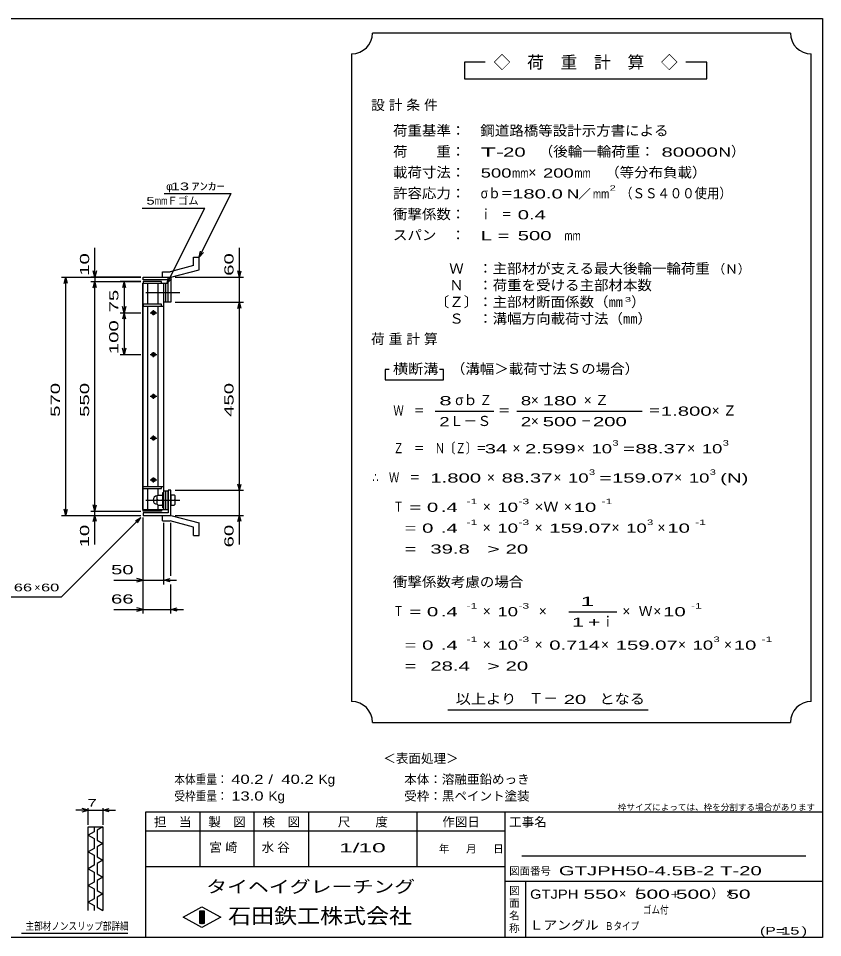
# Model space of a CAD drawing. Units: millimetres, scale not verified. Extents: x -1820 to 1731, y -1282 to 1054.
# Drawn here: x -193 to 1731, y -1146 to 1054 of the extents above; entities that cross this region are included whole.
import ezdxf
from ezdxf.enums import TextEntityAlignment as Align

# ---------------------------------------------------------------- set-up
doc = ezdxf.new("R2010")
doc.units = ezdxf.units.MM
doc.header["$LTSCALE"] = 10
doc.linetypes.add('CHAIN', pattern=[18.5, 12, -1.5, 3.5, -1.5])
for name, color, linetype, lineweight in [('0_2', 150, 'Continuous', 25), ('16', 3, 'Continuous', 25), ('19', 6, 'Continuous', 25), ('22', 2, 'Continuous', 25), ('32', 4, 'Continuous', 25)]:
    doc.layers.add(name, color=color, linetype=linetype, lineweight=lineweight)
doc.styles.add('ベクトル', font='')
doc.styles.get('ベクトル').set_extended_font_data('ベクトル')

msp = doc.modelspace()

# ---------------------------------------------------------------- linework, layer by layer
at = {"layer": '0_2'}
for p, q in [((-1729, 1053.5), (1731, 1053.5)), ((1731, 1053.5), (1731, -1146.5)), ((1731, -846.5), (111, -846.5)), ((111, -846.5), (111, -1146.5)), ((241, -846.5), (241, -976.5)), ((371, -976.5), (371, -846.5)), ((501, -846.5), (501, -976.5)), ((761, -976.5), (761, -846.5)), ((971, -846.5), (971, -1146.5)), ((971, -891.5), (111, -891.5)), ((1691, -951.5), (1011, -951.5)), ((111, -976.5), (971, -976.5)), ((971, -1011.5), (1731, -1011.5)), ((1021, -1146.5), (1021, -1011.5)), ((201, -1097.5), (246, -1072.5)), ((246, -1072.5), (291, -1097.5)), ((246, -1122.5), (201, -1097.5)), ((241, -1082.5), (251, -1082.5)), ((241, -1112.5), (241, -1082.5)), ((241, -1082.5), (243, -1082.5)), ((243, -1082.5), (243, -1112.5)), ((245, -1112.5), (245, -1082.5)), ((245, -1082.5), (247, -1082.5)), ((291, -1097.5), (246, -1122.5)), ((247, -1082.5), (247, -1112.5)), ((249, -1112.5), (249, -1082.5)), ((249, -1082.5), (251, -1082.5)), ((251, -1082.5), (251, -1112.5)), ((251, -1082.5), (251, -1112.5)), ((251, -1112.5), (241, -1112.5)), ((243, -1112.5), (245, -1112.5)), ((247, -1112.5), (249, -1112.5)), ((1731, -1146.5), (-1729, -1146.5))]:
    msp.add_line(p, q, dxfattribs=at)
at = {"layer": '16'}
for p, q in [((104.3, -121.5), (104.3, 419.5)), ((104.3, 419.5), (105, 419.5)), ((149, 424), (105, 424)), ((105, 424), (105, 419.5)), ((105, 419.5), (149, 419.5)), ((105, -121.5), (105, 419.5)), ((105, 419.5), (155, 419.5)), ((116.5, 369.5), (116.5, 419.5)), ((141.5, 369.5), (141.5, 419.5)), ((149, 419.5), (149, 424)), ((155, -121.5), (155, 419.5)), ((155, 419.5), (159.5, 419.5)), ((159.5, 375.5), (159.5, 419.5)), ((159.5, 419.5), (165.5, 419.5)), ((165.5, 375.5), (165.5, 419.5)), ((155, 375.5), (159.5, 375.5)), ((159.5, 375.5), (165.5, 375.5)), ((105, 369.5), (105, 365)), ((149, 369.5), (105, 369.5)), ((105, 365), (155, 365)), ((116.5, -67), (116.5, 365)), ((128, 352), (132, 352)), ((130, 343), (130, 355)), ((141.5, -67), (141.5, 365)), ((149, 365), (149, 369.5)), ((122, 349), (138, 349)), ((128, 346), (132, 346)), ((122, 249), (138, 249)), ((128, 252), (132, 252)), ((128, 246), (132, 246)), ((130, 243), (130, 255)), ((130, 143), (130, 155)), ((122, 149), (138, 149)), ((128, 152), (132, 152)), ((128, 146), (132, 146)), ((122, 49), (138, 49)), ((128, 52), (132, 52)), ((128, 46), (132, 46)), ((130, 43), (130, 55)), ((122, -51), (138, -51)), ((128, -48), (132, -48)), ((128, -54), (132, -54)), ((130, -57), (130, -45)), ((105, -71.5), (105, -67)), ((105, -67), (155, -67)), ((105, -71.5), (149, -71.5)), ((116.5, -121.5), (116.5, -71.5)), ((141, -87.5), (139, -89.5)), ((141, -87.5), (150, -87.5)), ((141.5, -86.5), (141.5, -71.5)), ((149, -71.5), (149, -67)), ((152, -89.5), (150, -87.5)), ((152, -118), (152, -81)), ((152, -81), (155, -81)), ((155, -77.5), (159.5, -77.5)), ((155, -118), (155, -81)), ((159.5, -121.5), (159.5, -77.5)), ((159.5, -77.5), (165.5, -77.5)), ((165.5, -121.5), (165.5, -77.5)), ((139, -109.5), (139, -89.5)), ((141, -99.5), (139, -97.5)), ((141, -99.5), (139, -101.5)), ((139, -109.5), (141, -111.5)), ((141, -99.5), (150, -99.5)), ((150, -99.5), (152, -97.5)), ((152, -101.5), (150, -99.5)), ((150, -111.5), (152, -109.5)), ((104.3, -121.5), (105, -121.5)), ((105, -121.5), (149, -121.5)), ((105, -126), (105, -121.5)), ((105, -121.5), (155, -121.5)), ((149, -126), (105, -126)), ((141, -111.5), (150, -111.5)), ((141.5, -121.5), (141.5, -112.5)), ((149, -121.5), (149, -126)), ((152, -118), (155, -118)), ((155, -121.5), (159.5, -121.5)), ((159.5, -121.5), (165.5, -121.5))]:
    msp.add_line(p, q, dxfattribs=at)
at = {"layer": '16', "linetype": 'CHAIN'}
for p, q in [((112, 397.5), (193, 397.5)), ((112, -99.5), (193, -99.5))]:
    msp.add_line(p, q, dxfattribs=at)
at = {"layer": '16'}
for centre, radius, start, end in [((128, 349), 3, 90, 270), ((130, 349), 4, 46.6, 133.4), ((132, 349), 3, 270, 90), ((130, 349), 4, 226.6, 313.4), ((128, 249), 3, 90, 270), ((130, 249), 4, 46.6, 133.4), ((130, 249), 4, 226.6, 313.4), ((132, 249), 3, 270, 90), ((128, 149), 3, 90, 270), ((130, 149), 4, 46.6, 133.4), ((130, 149), 4, 226.6, 313.4), ((132, 149), 3, 270, 90), ((128, 49), 3, 90, 270), ((130, 49), 4, 46.6, 133.4), ((130, 49), 4, 226.6, 313.4), ((132, 49), 3, 270, 90), ((128, -51), 3, 90, 270), ((130, -51), 4, 46.6, 133.4), ((130, -51), 4, 226.6, 313.4), ((132, -51), 3, 270, 90), ((139, -99.5), 10, 90, 270)]:
    msp.add_arc(centre, radius, start, end, dxfattribs=at)
at = {"layer": '19'}
for p, q in [((226.1, 462.1), (169.8, 447)), ((226.1, 482.1), (239.1, 482.1)), ((226.1, 462.1), (226.1, 482.1)), ((239.1, 452.1), (239.1, 482.1)), ((151.5, 447), (169.8, 447)), ((151.5, 434), (151.5, 447)), ((171.5, 434), (239.1, 452.1)), ((105, 428), (105, 434)), ((105, 434), (171.5, 434)), ((165.5, 428), (105, 428)), ((151.5, 434), (171.5, 434)), ((165.5, 374), (165.5, 428)), ((171.5, 434), (171.5, 374)), ((171.5, 374), (165.5, 374)), ((171.5, -76), (165.5, -76)), ((165.5, -76), (165.5, -130)), ((171.5, -136), (171.5, -76)), ((179.5, -87.5), (171.5, -87.5)), ((171.5, -87.5), (171.5, -111.5)), ((181.5, -89.5), (179.5, -87.5)), ((171.5, -99.5), (179.5, -99.5)), ((181.5, -97.5), (179.5, -99.5)), ((179.5, -99.5), (181.5, -101.5)), ((179.5, -111.5), (181.5, -109.5)), ((181.5, -109.5), (181.5, -89.5)), ((105, -130), (105, -136)), ((165.5, -130), (105, -130)), ((171.5, -111.5), (179.5, -111.5)), ((105, -136), (171.5, -136)), ((151.5, -136), (171.5, -136)), ((151.5, -149), (151.5, -136)), ((151.5, -149), (169.8, -149)), ((226.1, -164.1), (169.8, -149)), ((171.5, -136), (239.1, -154.1)), ((226.1, -184.1), (226.1, -164.1)), ((239.1, -184.1), (239.1, -154.1)), ((226.1, -184.1), (239.1, -184.1))]:
    msp.add_line(p, q, dxfattribs=at)
at = {"layer": '22', "color": 4}
for p, q in [((1654, 1018.5), (654, 1018.5)), ((604, 968.5), (604, -581.5)), ((1704, -581.5), (1704, 968.5)), ((924, 948.5), (874, 948.5)), ((874, 948.5), (874, 908.5)), ((1454, 948.5), (1404, 948.5)), ((1454, 908.5), (1454, 948.5)), ((874, 908.5), (1454, 908.5)), ((155.5, 634), (315.5, 634)), ((239.5, 482), (315.5, 634)), ((103, 599.5), (253, 599.5)), ((163, 419.5), (253, 599.5)), ((-10, 434), (-10, 504)), ((239.5, 482), (242.5, 496.6)), ((239.5, 482), (249.5, 493)), ((335.5, 434), (335.5, 504)), ((-10, 434), (-14, 449)), ((-6, 449), (-10, 434)), ((335.5, 434), (331.5, 449)), ((335.5, 434), (339.5, 449)), ((-90, 434), (100, 434)), ((-84, 419), (-80, 434)), ((-76, 419), (-80, 434)), ((-80, -136), (-80, 434)), ((100, 434), (-20, 434)), ((-20, 424), (100, 424)), ((-14, 409), (-10, 424)), ((-10, 434), (-10, 424)), ((-6, 409), (-10, 424)), ((-10, -126), (-10, 424)), ((100, 424), (50, 424)), ((60, 424), (56, 409)), ((64, 409), (60, 424)), ((60, 424), (60, 349)), ((163, 419.5), (166, 434.1)), ((163, 419.5), (173, 430.5)), ((181.5, 434), (345.5, 434)), ((335.5, 374), (335.5, 434)), ((181.5, 374), (345.5, 374)), ((331.5, 359), (335.5, 374)), ((339.5, 359), (335.5, 374)), ((335.5, -76), (335.5, 374)), ((60, 349), (56, 364)), ((64, 364), (60, 349)), ((50, 349), (100, 349)), ((60, 349), (56, 334)), ((64, 334), (60, 349)), ((60, 349), (60, 249)), ((60, 249), (56, 264)), ((64, 264), (60, 249)), ((50, 249), (100, 249)), ((694, 213.5), (684, 213.5)), ((684, 213.5), (684, 188.5)), ((824, 213.5), (814, 213.5)), ((824, 188.5), (824, 213.5)), ((684, 188.5), (824, 188.5)), ((804, 113.5), (944, 113.5)), ((999, 113.5), (1299, 113.5)), ((335.5, -76), (331.5, -61)), ((335.5, -76), (339.5, -61)), ((181.5, -76), (345.5, -76)), ((335.5, -136), (335.5, -76)), ((-80, -136), (-84, -121)), ((-80, -136), (-76, -121)), ((-20, -126), (100, -126)), ((-10, -126), (-14, -111)), ((-10, -126), (-6, -111)), ((-10, -136), (-10, -126)), ((-90, -136), (100, -136)), ((-90, -331), (100, -141)), ((-20, -136), (100, -136)), ((-14, -151), (-10, -136)), ((-6, -151), (-10, -136)), ((-10, -206), (-10, -136)), ((87, -149), (100, -141)), ((92, -154), (100, -141)), ((105, -301), (105, -141)), ((105, -371), (105, -141)), ((155, -301), (155, -154)), ((171.5, -281), (171.5, -154)), ((181.5, -136), (345.5, -136)), ((331.5, -151), (335.5, -136)), ((339.5, -151), (335.5, -136)), ((335.5, -206), (335.5, -136)), ((35, -291), (105, -291)), ((105, -291), (90, -287)), ((90, -295), (105, -291)), ((105, -291), (155, -291)), ((155, -291), (170, -287)), ((170, -295), (155, -291)), ((155, -291), (185, -291)), ((171.5, -371), (171.5, -301)), ((-290, -331), (-90, -331)), ((35, -361), (105, -361)), ((105, -361), (90, -357)), ((90, -365), (105, -361)), ((105, -361), (171.5, -361)), ((171.5, -361), (186.5, -357)), ((186.5, -365), (171.5, -361)), ((171.5, -361), (201.5, -361)), ((1124, -366.5), (1239, -366.5)), ((834, -601.5), (1314, -601.5)), ((654, -631.5), (1654, -631.5))]:
    msp.add_line(p, q, dxfattribs=at)
for centre, start, end in [((604, 1018.5), 270, 0), ((1704, 1018.5), 180, 270), ((604, -631.5), 0, 90), ((1704, -631.5), 90, 180)]:
    msp.add_arc(centre, 50, start, end, dxfattribs=at)
at = {"layer": '32'}
for p, q in [((-26, -841.5), (-56, -841.5)), ((-26, -841.5), (-41, -837.5)), ((-41, -845.5), (-26, -841.5)), ((-26, -876.5), (-26, -836.5)), ((-26, -841.5), (9, -841.5)), ((9, -836.5), (9, -876.5)), ((9, -841.5), (24, -837.5)), ((24, -845.5), (9, -841.5)), ((9, -841.5), (39, -841.5)), ((-26, -881.5), (9, -881.5)), ((-26, -1081.5), (-26, -881.5)), ((-12, -893.5), (-26, -901.5)), ((-26, -901.5), (-12, -909.5)), ((-12, -881.5), (-12, -893.5)), ((9, -881.5), (-5, -889.5)), ((-5, -889.5), (-5, -913.5)), ((9, -881.5), (9, -1081.5)), ((-12, -909.5), (-12, -933.5)), ((-5, -913.5), (9, -921.5)), ((9, -921.5), (-5, -929.5)), ((-12, -933.5), (-26, -941.5)), ((-26, -941.5), (-12, -949.5)), ((-5, -929.5), (-5, -953.5)), ((-12, -949.5), (-12, -973.5)), ((-5, -953.5), (9, -961.5)), ((9, -961.5), (-5, -969.5)), ((-12, -973.5), (-26, -981.5)), ((-26, -981.5), (-12, -989.5)), ((-12, -989.5), (-12, -1013.5)), ((-5, -969.5), (-5, -993.5)), ((-5, -993.5), (9, -1001.5)), ((9, -1001.5), (-5, -1009.5)), ((-5, -1009.5), (-5, -1033.5)), ((-12, -1013.5), (-26, -1021.5)), ((-26, -1021.5), (-12, -1029.5)), ((-12, -1029.5), (-12, -1053.5)), ((-5, -1033.5), (9, -1041.5)), ((-12, -1053.5), (-26, -1061.5)), ((9, -1041.5), (-5, -1049.5)), ((-5, -1049.5), (-5, -1073.5)), ((-26, -1061.5), (-12, -1069.5)), ((-12, -1069.5), (-12, -1081.5)), ((-5, -1073.5), (9, -1081.5)), ((69, -1136.5), (-186, -1136.5))]:
    msp.add_line(p, q, dxfattribs=at)

# ---------------------------------------------------------------- texts
at = {"layer": '0_2', "style": 'ベクトル'}
for s, height, p in [('枠サイズによっては、枠を分割する場合があります', 14.66, (1241, -834.5)), ('担\u3000当', 21.99, (131, -869.5)), ('製\u3000図', 21.99, (261, -869.5)), ('検\u3000図', 21.99, (391, -869.5)), ('尺\u3000\u3000度', 21.99, (571, -869.5)), ('作図日', 21.99, (821, -869.5)), ('工事名', 21.99, (981, -869.5)), ('年', 18.3, (813, -934)), ('月', 18.3, (878, -934)), ('日', 18.3, (943, -934)), ('図面番号', 18.33, (981, -987)), ('図', 18.3, (981, -1034)), ('面', 18.3, (981, -1064)), ('名', 18.3, (981, -1094)), ('称', 18.3, (981, -1124))]:
    msp.add_text(s, height=height, dxfattribs=at).set_placement(p, align=Align.MIDDLE_LEFT)
at = {"layer": '0_2', "color": 222, "style": 'ベクトル'}
for s, height, width, p in [('タイヘイグレーチング', 29.33, 1.25, (256, -1024.5)), ('石田鉄工株式会社', 36.66, 1.1, (308.5, -1094.5))]:
    msp.add_text(s, height=height, dxfattribs=dict(at, width=width)).set_placement(p, align=Align.MIDDLE_LEFT)
at = {"layer": '22', "style": 'ベクトル'}
for s, height, p in [('◇\u3000荷\u3000重\u3000計\u3000算\u3000◇', 29.33, (944, 948.5)), ('）', 24.2, (1512, 735)), ('×', 24.2, (1027, 685)), ('φ', 18.3, (160.5, 651.5)), ('／', 22, (1146.5, 633.5)), ('Ｆゴム', 18.33, (163, 617)), ('（Ｎ）', 21.99, (1468, 453.5)), ('）', 24.2, (1273, 375)), ('σｂ', 24.19, (852, 140)), ('×', 24.2, (1033, 140)), ('Ｌ－Ｓ', 24.19, (839, 90)), ('×', 24.2, (1033, 90)), ('×', 24.2, (989, 25)), ('×', 24.2, (1143, 25)), ('×', 24.2, (1407, 25)), ('×', 24.2, (928, -45)), ('×', 24.2, (1087, -45)), ('×', 24.2, (1376, -45)), ('×', 24.2, (918, -115)), ('×', 24.2, (1112, -115)), ('×', 24.2, (918, -165)), ('×', 24.2, (1042, -165)), ('×', 24.2, (1226, -165)), ('×', 24.2, (1336, -165)), ('×', 18.3, (-155, -308.5)), ('×', 24.2, (918, -365)), ('×', 24.2, (1052, -365)), ('×', 24.2, (1252, -365)), ('Ｗ', 24.2, (1291, -365)), ('×', 24.2, (1326, -365)), ('ｉ', 24.2, (1200.5, -390)), ('×', 24.2, (918, -445)), ('×', 24.2, (1042, -445)), ('×', 24.2, (1201, -445)), ('×', 24.2, (1385, -445)), ('×', 24.2, (1495, -445)), ('Ｔ－', 25.66, (1028, -574)), ('＜表面処理＞', 21.99, (680, -717.5)), ('本体：', 21.99, (730, -767.5)), ('溶融亜鉛めっき', 21.99, (820, -767.5)), ('受枠：', 21.99, (730, -807.5)), ('黒ペイント塗装', 21.99, (820, -807.5))]:
    msp.add_text(s, height=height, dxfattribs=at).set_placement(p, align=Align.MIDDLE_LEFT)
for s, height, width, p in [('荷重基準：\u3000', 24.19, 1.05, (703, 785)), ('鋼道路橋等設計示方書による', 24.19, 1.05, (912, 785)), ('荷\u3000\u3000重：\u3000', 24.19, 1.05, (703, 735)), ('（後輪一輪荷重：', 24.19, 1.05, (1052, 735)), ('T-', 21.99, 2, (913, 733.5)), (' 20 ', 21.99, 1.65, (953, 733.5)), (' 80000', 21.99, 1.65, (1332, 733.5)), ('N', 22, 1.4, (1482, 733.5)), ('載荷寸法：\u3000', 24.19, 1.05, (703, 685)), ('500', 21.99, 1.5, (913, 683.5)), ('mm', 21.99, 0.8, (988, 683.5)), ('200', 21.99, 1.5, (1062, 683.5)), ('mm', 21.99, 0.8, (1137, 683.5)), ('\u3000（等分布負載）', 24.19, 1.05, (1176, 685)), (' 13 ', 18.33, 1.6, (160.5, 651.5)), ('ｱﾝｶｰ', 18.33, 1.6, (220.5, 651.5)), ('許容応力：\u3000', 24.19, 1.05, (703, 635)), ('σｂ＝', 24.19, 0.9, (913, 635)), ('180.0', 21.99, 1.65, (988, 633.5)), ('N', 22, 1.4, (1119, 633.5)), ('mm', 21.99, 0.8, (1181.5, 633.5)), ('2', 13.2, 1.5, (1221.5, 647.5)), ('（ＳＳ４００使用）', 24.19, 0.9, (1246.5, 635)), ('5', 18.3, 1.45, (113, 617)), ('mm', 18.33, 0.75, (133, 617)), ('衝撃係数：\u3000', 24.19, 1.05, (703, 585)), ('ｉ\u3000＝', 24.19, 0.75, (913, 585)), (' 0.4', 21.99, 1.65, (988, 583.5)), ('スパン\u3000：\u3000', 24.19, 1.05, (703, 535)), ('L =', 21.99, 1.65, (913, 533.5)), (' 500 ', 21.99, 1.65, (988, 533.5)), ('mm', 21.99, 0.8, (1113, 533.5)), ('\u3000Ｗ\u3000：主部材が支える最大後輪一輪荷重', 24.19, 1.05, (803, 455)), ('\u3000Ｎ\u3000：荷重を受ける主部材本数', 24.19, 1.05, (803, 415)), ('〔Ｚ〕：主部材断面係数（㎜', 24.19, 1.05, (803, 375)), ('3', 11, 1.8, (1258, 381)), ('\u3000Ｓ\u3000：溝幅方向載荷寸法（㎜）', 24.19, 1.05, (803, 335)), ('横断溝', 24.19, 1.1, (703, 215)), ('\u3000（溝幅＞載荷寸法Ｓの場合）', 24.19, 1.05, (807, 215)), ('8', 22, 1.8, (814, 138.5)), ('Ｚ', 24.2, 0.9, (910, 140)), ('8', 22, 1.5, (1009, 138.5)), (' 180 ', 21.99, 1.65, (1048, 138.5)), ('Ｗ\u3000＝', 24.19, 0.75, (704, 115)), ('＝', 24.2, 0.9, (954, 115)), ('＝', 24.2, 0.9, (1314, 115)), ('1.800', 21.99, 1.65, (1344, 113.5)), ('2', 22, 1.5, (814, 88.5)), ('2', 22, 1.5, (1009, 88.5)), (' 500 ', 21.99, 1.65, (1048, 88.5)), ('－', 24.2, 0.75, (1153, 90)), (' 200 ', 21.99, 1.65, (1168, 88.5)), ('3', 13.2, 1.5, (1228, 37.5)), ('3', 13.2, 1.5, (1492, 37.5)), ('Ｚ\u3000＝\u3000Ｎ〔Ｚ〕＝', 24.19, 0.75, (704, 25)), (' 34 ', 21.99, 1.65, (909, 23.5)), ('2.599', 21.99, 1.65, (1019, 23.5)), ('10', 21.99, 1.5, (1178, 23.5)), ('=', 22, 1.7, (1253, 23.5)), ('88.37', 21.99, 1.65, (1283, 23.5)), ('10', 21.99, 1.5, (1442, 23.5)), ('∴\u3000Ｗ\u3000＝', 24.19, 0.75, (654, -45)), (' 1.800', 21.99, 1.65, (779, -46.5)), ('88.37', 21.99, 1.65, (963, -46.5)), ('10', 21.99, 1.5, (1122, -46.5)), ('3', 13.2, 1.5, (1172, -32.5)), ('=', 22, 1.7, (1197, -46.5)), ('159.07', 21.99, 1.65, (1227, -46.5)), ('10', 21.99, 1.5, (1411, -46.5)), ('3', 13.2, 1.5, (1461, -32.5)), ('(N)', 21.99, 1.65, (1486, -46.5)), ('Ｔ', 24.2, 0.75, (704, -115)), (' = 0', 21.99, 1.65, (729, -116.5)), (' .4 ', 21.99, 1.65, (804, -116.5)), ('-1', 13.2, 1.65, (879, -102.5)), ('10', 21.99, 1.5, (953, -116.5)), ('-3', 13.2, 1.65, (1003, -102.5)), ('×Ｗ', 24.19, 1.1, (1042, -115)), (' 10 ', 21.99, 1.65, (1122, -116.5)), ('-1', 13.2, 1.65, (1202, -102.5)), ('-1', 13.2, 1.65, (879, -152.5)), ('-3', 13.2, 1.65, (1003, -152.5)), ('3', 13.2, 1.5, (1311, -152.5)), ('-1', 13.2, 1.65, (1426, -152.5)), ('  = 0', 21.99, 1.65, (704, -166.5)), (' .4 ', 21.99, 1.65, (804, -166.5)), ('10', 21.99, 1.5, (953, -166.5)), ('159.07', 21.99, 1.65, (1077, -166.5)), ('10', 21.99, 1.5, (1261, -166.5)), (' 10 ', 21.99, 1.65, (1346, -166.5)), ('  =', 21.99, 1.65, (704, -216.5)), (' 39.8', 21.99, 1.65, (779, -216.5)), ('>', 22, 1.7, (929, -216.5)), (' 20 ', 21.99, 1.65, (959, -216.5)), (' 50 ', 21.99, 1.65, (15, -266)), ('衝撃係数考慮の場合', 24.19, 1.05, (703, -295)), (' 66 ', 18.33, 1.6, (-215, -308.5)), (' 60 ', 18.33, 1.6, (-150, -308.5)), (' 66 ', 21.99, 1.65, (15, -336)), ('-1', 13.2, 1.65, (879, -352.5)), ('-3', 13.2, 1.65, (1003, -352.5)), ('-1', 13.2, 1.65, (1416, -352.5)), ('Ｔ', 24.2, 0.75, (704, -365)), (' = 0', 21.99, 1.65, (729, -366.5)), (' .4 ', 21.99, 1.65, (804, -366.5)), ('10', 21.99, 1.5, (953, -366.5)), (' 10 ', 21.99, 1.65, (1336, -366.5)), ('  = 0', 21.99, 1.65, (704, -446.5)), (' .4 ', 21.99, 1.65, (804, -446.5)), ('-1', 13.2, 1.65, (879, -432.5)), ('10', 21.99, 1.5, (953, -446.5)), ('-3', 13.2, 1.65, (1003, -432.5)), ('0.714', 21.99, 1.65, (1077, -446.5)), ('159.07', 21.99, 1.65, (1236, -446.5)), ('10', 21.99, 1.5, (1420, -446.5)), ('3', 13.2, 1.5, (1470, -432.5)), (' 10 ', 21.99, 1.65, (1505, -446.5)), ('-1', 13.2, 1.65, (1585, -432.5)), ('  =', 21.99, 1.65, (704, -496.5)), (' 28.4', 21.99, 1.65, (779, -496.5)), ('>', 22, 1.7, (929, -496.5)), (' 20 ', 21.99, 1.65, (959, -496.5)), ('以上より\u3000', 24.19, 1.1, (853, -575)), (' 20 ', 21.99, 1.65, (1098, -576.5)), ('となる', 24.19, 1.1, (1197, -575)), ('本体重量：', 21.99, 0.85, (180, -767.5)), (' 40.2', 21.99, 1.35, (305, -767.5)), ('/', 22, 1.35, (405, -767.5)), (' 40.2', 21.99, 1.35, (425, -767.5)), ('Kg', 21.99, 1.1, (525, -767.5)), ('受枠重量：', 21.99, 0.85, (180, -807.5)), (' 13.0', 21.99, 1.35, (305, -807.5)), ('Kg', 21.99, 1.1, (405, -807.5)), ('1/', 21.99, 2, (574, -931.5)), (' 10 ', 21.99, 2, (604, -931.5)), ('GTJPH50-4.5B-2 T-20             ', 21.99, 1.65, (1100, -986.5)), ('GTJPH', 21.99, 1.2, (1031, -1042.5)), (' 550 ', 21.99, 1.7, (1145, -1042.5)), (' 500 ', 21.99, 1.7, (1268, -1042.5)), (' 500 ', 21.99, 1.7, (1366, -1042.5)), (' 50 ', 21.99, 1.7, (1489, -1042.5)), ('+', 22, 1.3, (1367, -1042.5)), ('ゴム付', 18.33, 0.8, (1301, -1080)), ('Ｌアングル', 21.99, 1.1, (1030, -1116.5)), ('Ｂタイプ', 18.33, 0.8, (1210, -1119)), ('(P=', 18.33, 1.55, (1581, -1130)), (' 15 ', 18.33, 1.6, (1621, -1130)), (')', 18.3, 1.6, (1681, -1130))]:
    msp.add_text(s, height=height, dxfattribs=dict(at, width=width)).set_placement(p, align=Align.MIDDLE_LEFT)
at = {"layer": '22', "style": 'ベクトル', "width": 1.65}
for s, p in [(' 10 ', (-35, 424)), (' 60 ', (310.5, 424)), (' 75 ', (35, 336.5)), (' 100 ', (35, 236.5)), (' 570 ', (-105, 86.5)), (' 550 ', (-35, 86.5)), (' 450 ', (310.5, 86.5)), (' 10 ', (-35, -226)), (' 60 ', (310.5, -226))]:
    msp.add_text(s, height=21.99, rotation=90, dxfattribs=at).set_placement(p, align=Align.MIDDLE_LEFT)
at = {"layer": '22', "attachment_point": 4, "style": 'ベクトル'}
for s, insert, char_height in [('\\T1.28;設計条件', (650.5, 845), 24.19), ('\\T1.28;荷重計算', (650.5, 285), 24.19), ('\\T1.42;×Ｚ', (1159.5, 140), 24.19), ('\\T1.42;×Ｚ', (1465.5, 115), 24.19), ('\\T1.25;\\W2;\\~1\\~', (1131.5, -341.5), 21.99), ('\\T1.33;\\W1.75;1+', (1131.5, -391.5), 21.99), ('\\T1.25;宮崎\u3000', (263.5, -931.5), 21.99), ('\\T1.25;水谷\u3000', (388.5, -931.5), 21.99), ('\\T1.17;×（', (1244, -1042.5), 21.99), ('\\T1.17;）×', (1465, -1042.5), 21.99)]:
    msp.add_mtext(s, dxfattribs=dict(at, insert=insert, char_height=char_height))
at = {"layer": '32', "color": 2, "style": 'ベクトル'}
for s, width, p in [(' 7 ', 1.6, (-38.5, -824)), ('主部材ノンスリップ部詳細', 0.8, (-176, -1119))]:
    msp.add_text(s, height=18.33, dxfattribs=dict(at, width=width)).set_placement(p, align=Align.MIDDLE_LEFT)

doc.saveas('drawing.dxf')
